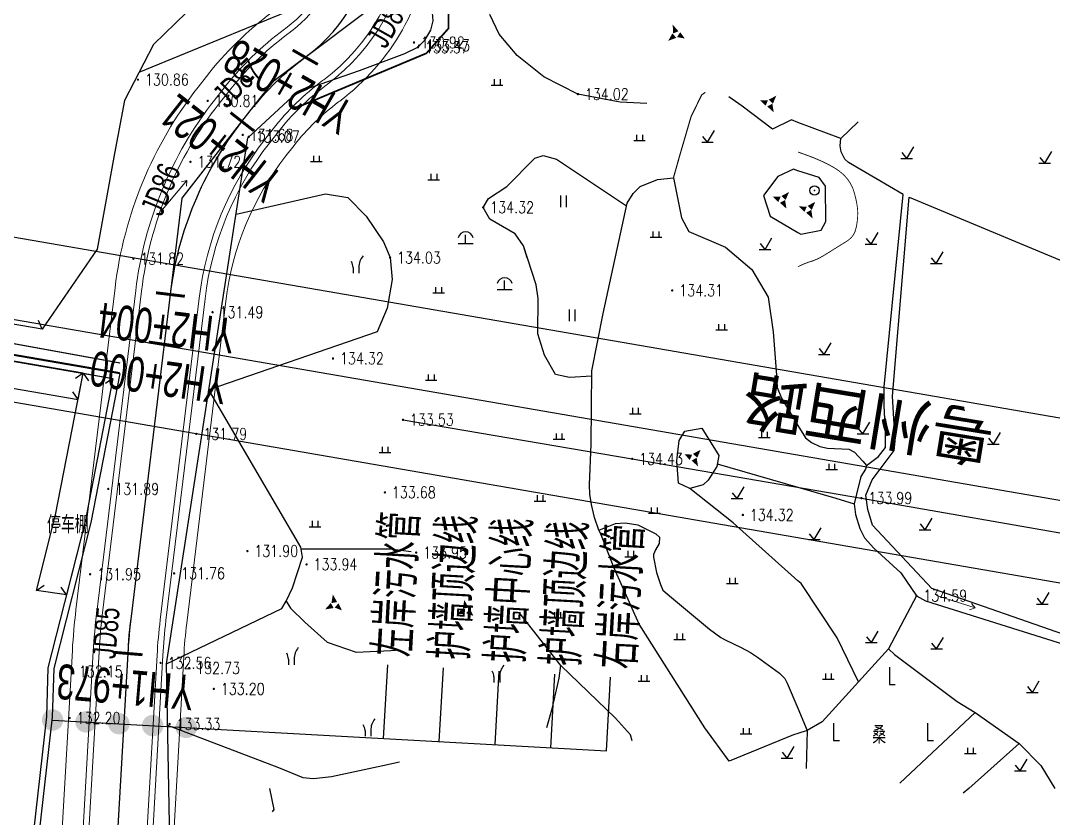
# Model space of a CAD drawing. Extents: x 529262 to 576451, y 2694391 to 2717535.
# Drawn here: x 562798.1 to 562887, y 2710750 to 2710818.6 of the extents above; entities that cross this region are included whole.
import ezdxf
from ezdxf.enums import TextEntityAlignment as Align
from ezdxf.xclip import XClip

# ---------------------------------------------------------------- set-up
doc = ezdxf.new("R2010")
doc.units = 0
doc.header["$XCLIPFRAME"] = 0
doc.linetypes.add('DASHED', pattern=[19.049999999999997, 12.7, -6.35])
doc.linetypes.add('X3', pattern=[5, 4, -1])
for name, color, linetype in [('DGX', 8, 'Continuous'), ('DLDW', 8, 'Continuous'), ('DLSS', 4, 'Continuous'), ('DMTZ', 8, 'Continuous'), ('GCD', 8, 'Continuous'), ('JMD', 8, 'Continuous'), ('KZD', 8, 'Continuous'), ('PP-COM', 7, 'Continuous'), ('RD-中线', 40, 'Continuous'), ('RD-红线', 7, 'Continuous'), ('RD-路名', 7, 'Continuous'), ('ZBTZ', 8, 'Continuous'), ('ZJ', 7, 'Continuous'), ('交点标注', 3, 'Continuous'), ('桩号标注_YH', 2, 'Continuous'), ('污水管径标注_W10-', 202, 'Continuous'), ('道路中线_04护管挡墙', 7, 'Continuous'), ('雨水管径标注_YH', 95, 'Continuous')]:
    doc.layers.add(name, color=color, linetype=linetype)
doc.layers.add('SXSS', color=5, linetype='Continuous', lineweight=0)
doc.styles.add('EICAD', font='fsdb_e.shx', dxfattribs={"width": 0.707, "height": 2, "bigfont": 'tjhzf.shx'})
doc.styles.add('HZ', font='rs.shx', dxfattribs={"width": 0.8, "bigfont": 'hztxt.shx'})
doc.styles.add('JieTuHzTxt', font='smsim.shx', dxfattribs={"width": 0.7, "bigfont": 'smfs.shx'})
doc.styles.add('SMEDI', font='smsim.shx', dxfattribs={"width": 0.75, "height": 3.5, "bigfont": 'smfs.shx'})
doc.styles.add('黑体', font='simhei.ttf')
doc.linetypes.add('10421', pattern='A,2,[150,AAA.SHX,S=0.5,R=0,X=0,Y=0.5],1e-11', length=2.00000000001)
doc.linetypes.add('1161', pattern='A,0,[149,AAA.SHX,S=0.15,R=0,X=0,Y=0],-1.6', length=1.6)

# ---------------------------------------------------------------- blocks, each defined once
blk = doc.blocks.new('A$C19FD0107')
at = {"layer": 'RD-中线', "color": 8}
blk.add_lwpolyline([(-8300.43076813221, 16419.57078906987), (-8013.105259120464, 16369.9242961281)], dxfattribs=at)
at = {"layer": 'RD-红线', "color": 8}
for points in [[(-8283.505143091083, 16423.74996549729), (-8030.501911513507, 16380.03396132542)], [(-8285.823589116335, 16409.94311230117), (-8033.154950298369, 16366.28492185101)]]:
    blk.add_lwpolyline(points, dxfattribs=at)
blk = doc.blocks.new('A$C78DC5665')
at = {"layer": '雨水管径标注_YH', "color": 2}
for p, q in [((0.9190037162043154, 35.53527042578207), (0.9190037162043154, -12.17966610164149)), ((0.9190037157386541, 7.019373897870537), (7.254686915781349, 7.019373897870537)), ((0.9190037157386541, 2.219613898021635), (7.254686915781349, 2.21961389813805)), ((0.9190037162043154, -2.580146101827268), (7.25468691624701, -2.580146101710852)), ((0.9190037166699767, -7.37990610167617), (7.254686916712672, -7.37990610167617)), ((0.9190037162043154, -12.17966610164149), (7.25468691624701, -12.17966610164149))]:
    blk.add_line(p, q, dxfattribs=at)
at = {"layer": '雨水管径标注_YH', "color": 2, "const_width": 0.9187500000000002}
for points in [[(0.4596287165768445, 35.53527042554924, 1), (1.378378716763109, 35.53527042543283, 1)], [(0.4596287165768445, 32.66740410571219, 1), (1.378378716763109, 32.66740410571219, 1)], [(0.4596287165768445, 29.81993197783595, 1), (1.378378716763109, 29.81993197783595, 1)], [(0.4596287161111832, 26.91276265186025, 1), (1.378378716297448, 26.91276265186025, 1)], [(0.4596287161111832, 24.01748768793186, 1), (1.378378716297448, 24.01748768793186, 1)]]:
    blk.add_lwpolyline(points, format="xyb", close=True, dxfattribs=at)
at = {"layer": '雨水管径标注_YH', "color": 2, "style": 'SMEDI', "width": 0.75}
for s, p in [('左岸污水管', (8.00533064454794, 4.861344539036509)), ('护墙顶边线', (8.0053306450136, -0.05510380765190348)), ('护墙中心线', (8.005330645479262, -4.854863807500806)), ('护墙顶边线', (8.005330645479262, -9.654623807349708)), ('右岸污水管', (8.005330645479262, -14.45438380731503))]:
    blk.add_text(s, height=3.5, dxfattribs=at).set_placement(p)
blk = doc.blocks.new('gc119')
at = {"color": 8}
for p, q in [((-1, 0), (1, 0)), ((-0.5, 1), (-0.5, 0)), ((0.5, 1), (0.5, 0))]:
    blk.add_line(p, q, dxfattribs=at)
blk = doc.blocks.new('gc246')
at = {"color": 8}
for p, q in [((-0.5, 1), (-0.5, 0)), ((0.5, 1), (0.5, 0))]:
    blk.add_line(p, q, dxfattribs=at)
for centre, radius, start, end in [((-2.938418329314395, 0.8134745012056809), 2.445542007497904, 4.37429120107553, 29.02419726691174), ((3.404491783752011, 1.105927875686795), 2.906422756023367, 139.331235276754, 182.0886722848684)]:
    blk.add_arc(centre, radius, start, end, dxfattribs=at)
blk = doc.blocks.new('gc087')
at = {"color": 8}
for points in [[(-0.6164435031508367, 1.712963870185343, 0, 1, 0), (-0.0958108670586344, 0.3890211813602094, 1, 1, 0)], [(-1.407335094436733, -1.074206729434346, 0, 1, 0), (-0.3403093532790176, -0.1739843474425056, 1, 1, 0)], [(0.3927341673299682, -0.0078195212333709, 1, 0, 0), (1.459759908487684, -0.6602608241427671, 1, 0, 0)]]:
    blk.add_lwpolyline(points, format="xyseb", dxfattribs=at)
blk = doc.blocks.new('gc121')
at = {"color": 8}
for p, q in [((-0.5, -1), (-0.5, 1)), ((0.5, -1), (0.5, 1))]:
    blk.add_line(p, q, dxfattribs=at)
blk = doc.blocks.new('gc110')
at = {"color": 8}
for p, q in [((-1.3, 0), (1.3, 0)), ((0, 0), (0, 1.507916856331121))]:
    blk.add_line(p, q, dxfattribs=at)
blk.add_arc((0, 0.6549999999999999), 1.345, 14.86281594234505, 165.1371840576549, dxfattribs=at)
blk = doc.blocks.new('gc123')
at = {"color": 8}
for p, q in [((0, 0), (1.199999999999999, 2)), ((-1, 0), (1, 0)), ((0, 0), (-0.8, 1))]:
    blk.add_line(p, q, dxfattribs=at)
blk = doc.blocks.new('gc086')
at = {"color": 8}
for p, q in [((0, 0), (7, 0)), ((7, 0), (6.180847955711008, 0.573576436351046)), ((7, 0), (6.180847955711008, -0.5735764363510459))]:
    blk.add_line(p, q, dxfattribs=at)
blk = doc.blocks.new('gc205')
for p, q in [((0, 3), (0, 0)), ((0, 0), (1, 0))]:
    blk.add_line(p, q)
blk = doc.blocks.new('gc117')
at = {"color": 8}
blk.add_circle((0, 0), 0.8, dxfattribs=at)
blk.add_point((0, 0), dxfattribs=at)
blk = doc.blocks.new('GC200')
at = {"linetype": 'Continuous', "const_width": 0.2, "flags": 128}
blk.add_lwpolyline([(-0.1, 0, 1), (0.1, 0, 1)], format="xyb", close=True, dxfattribs=at)

msp = doc.modelspace()

# ---------------------------------------------------------------- linework, layer by layer
at = {"layer": 'DGX', "color": 252, "linetype": 'Continuous', "const_width": 0.075, "flags": 128}
msp.add_lwpolyline([(562864.9976494418, 2710807.298789204), (562865.537893499, 2710807.111232333), (562866.0436375082, 2710806.923675463), (562866.514881469, 2710806.736118592), (562866.9516253818, 2710806.548561722), (562867.3538692464, 2710806.36100485), (562867.7216130629, 2710806.17344798), (562868.0548568312, 2710805.985891109), (562868.3536005514, 2710805.798334238), (562868.6229142542, 2710805.604014506), (562868.8678679708, 2710805.39616905), (562869.0884617007, 2710805.174797871), (562869.2846954443, 2710804.939900969), (562869.4565692014, 2710804.691478344), (562869.6040829723, 2710804.429529996), (562869.7272367566, 2710804.154055924), (562869.8260305544, 2710803.865056129), (562869.9067798876, 2710803.575605519), (562869.9758002778, 2710803.298779006), (562870.0330917251, 2710803.034576588), (562870.0786542292, 2710802.782998266), (562870.1124877906, 2710802.54404404), (562870.134592409, 2710802.31771391), (562870.1449680843, 2710802.104007874), (562870.1436148167, 2710801.902925936), (562870.1341414757, 2710801.711311987), (562870.1201569308, 2710801.526009922), (562870.101661182, 2710801.34701974), (562870.0786542294, 2710801.174341444), (562870.0511360728, 2710801.007975031), (562870.0191067125, 2710800.847920503), (562869.9825661485, 2710800.694177858), (562869.9415143803, 2710800.546747098), (562869.8905381626, 2710800.405177449), (562869.824224249, 2710800.269018138), (562869.74257264, 2710800.138269167), (562869.6455833353, 2710800.012930533), (562869.5332563351, 2710799.893002238), (562869.4055916391, 2710799.778484281), (562869.2625892478, 2710799.669376662), (562869.1042491605, 2710799.565679382), (562868.9350824063, 2710799.462432998), (562868.7596000133, 2710799.354678067), (562868.5778019818, 2710799.242414588), (562868.3896883116, 2710799.125642562), (562868.1952590029, 2710799.004361989), (562867.9945140554, 2710798.878572869), (562867.7874534694, 2710798.748275202), (562867.5740772445, 2710798.613468988), (562867.3620543459, 2710798.482269652), (562867.159053738, 2710798.36279262), (562866.965075421, 2710798.255037894), (562866.7801193948, 2710798.159005471), (562866.6041856593, 2710798.074695353), (562866.4372742147, 2710798.00210754), (562866.2793850609, 2710797.94124203), (562866.1305181979, 2710797.892098826), (562865.9865058708, 2710797.847013272), (562865.8431803241, 2710797.798320718), (562865.7005415586, 2710797.746021161), (562865.5585895736, 2710797.690114604), (562865.4173243695, 2710797.630601045), (562865.2767459461, 2710797.567480485), (562865.1368543035, 2710797.500752923), (562864.9976494418, 2710797.430418359)], dxfattribs=at)
at = {"layer": 'DLSS', "color": 8, "linetype": 'X3', "const_width": 0.15, "flags": 128}
msp.add_lwpolyline([(562821.8274756104, 2710811.098431566), (562833.0348699578, 2710815.788660374), (562834.9406707697, 2710817.932196622), (562834.9896494417, 2710833.938038125)], dxfattribs=at)
at = {"layer": 'DLSS', "color": 8, "linetype": 'Continuous', "const_width": 0.1, "flags": 128}
for points in [[(562806.6901600847, 2710789.1547962), (562744.691, 2710800.438), (562743.655, 2710800.757), (562741.5665264698, 2710801.988183507)], [(562806.659886116, 2710788.32034171), (562748.8890623604, 2710798.269432032), (562747.3999876882, 2710786.549925636), (562743.3902214733, 2710750.436713672)]]:
    msp.add_lwpolyline(points, dxfattribs=at)
at = {"layer": 'DMTZ', "linetype": '10421', "flags": 128}
for points, elevation in [([(562821.8706644834, 2710812.379483276), (562822.5919789353, 2710812.686331551), (562827.2885479623, 2710814.302701621), (562831.1767051263, 2710815.765131684), (562832.3146494417, 2710816.308038125), (562832.9090601138, 2710816.919681734), (562833.4095281436, 2710817.766351771), (562833.6176494417, 2710818.568038125), (562833.5635140133, 2710819.267278383), (562832.9986494418, 2710820.818038125), (562832.015702077, 2710825.477138811), (562831.0156869189, 2710828.860793734), (562829.400286404, 2710832.013723393), (562828.7848731409, 2710834.166966742), (562828.7079639244, 2710835.858782656), (562830.1695181001, 2710837.781323835), (562832.7849616791, 2710839.626941197), (562837.4584244539, 2710842.103929663), (562839.9196494417, 2710843.237038125)], 133.935), ([(562822.8005400109, 2710839.9610929), (562823.0361295984, 2710829.878281329), (562825.0463428114, 2710827.903494148), (562825.8724463086, 2710825.488391978), (562825.8127019653, 2710822.783908516), (562825.0916494417, 2710821.564038124), (562824.3863561682, 2710820.762819095), (562808.3122239762, 2710814.137219013)], 133.353), ([(562810.6813922131, 2710763.290965233), (562820.5909719056, 2710768.045253776), (562820.9666494417, 2710768.674038125), (562821.5316307852, 2710769.819535903), (562822.3676494417, 2710772.456038124), (562822.2217486827, 2710773.331335605), (562814.3235871874, 2710786.846727975)], 133.935)]:
    msp.add_lwpolyline(points, dxfattribs=dict(at, elevation=elevation))
at = {"layer": 'DMTZ', "linetype": '10421'}
for points in [[(562852.0056418686, 2710811.458846232), (562849.7189268428, 2710811.590178511), (562846.0706494417, 2710812.276038125), (562843.1402606519, 2710813.76217273), (562840.8346494418, 2710815.587038124), (562839.2848703644, 2710817.433158629), (562838.4816494418, 2710819.138038124)], [(562854.2876494417, 2710805.073038125), (562854.9856494418, 2710801.638038125), (562855.6156494417, 2710800.472038124), (562858.7626494417, 2710799.109038125), (562861.0246494417, 2710797.211038125), (562862.4486494417, 2710794.822038125), (562862.8686494417, 2710791.841038124), (562863.1449586359, 2710788.099415188), (562863.2106494418, 2710787.046038125), (562863.5822751572, 2710786.121842651), (562864.9976494418, 2710783.783389771)], [(562864.9976494418, 2710783.783389771), (562865.6406494417, 2710782.721038125), (562866.1768170662, 2710782.320268091), (562866.8726494417, 2710781.976038124), (562867.5408952283, 2710781.843853099), (562869.3776494417, 2710781.747038125), (562869.8632968323, 2710781.480433674), (562870.5935716104, 2710780.71449785), (562870.8856494417, 2710780.333038125), (562870.8260852506, 2710780.015648093), (562870.4006494418, 2710779.393038125)], [(562865.8056494416, 2710757.568038125), (562865.7008715232, 2710754.291423061)]]:
    msp.add_lwpolyline(points, dxfattribs=at)
at = {"layer": 'DMTZ', "linetype": '10421', "flags": 128}
for points in [[(562974.75, 2710442.749), (562972.221, 2710448.106), (562970.53, 2710457.924), (562970.588, 2710462.816), (562968.785, 2710465.91), (562965.618, 2710470.107), (562964.715, 2710471.076), (562964.683, 2710472.686), (562965.951, 2710474.902), (562968.103, 2710485.167), (562969.614, 2710489.535), (562971.349, 2710495.807), (562974.751, 2710500.717), (562975.7885147439, 2710507.82364642), (562974.8793593798, 2710510.16654406), (562971.3097883859, 2710515.17943116), (562964.213, 2710518.086), (562956.712, 2710519.931), (562939.506, 2710518.475), (562935.726, 2710518.126), (562931.762, 2710518.288), (562929.3, 2710519.315), (562919.688, 2710517.249), (562916.468, 2710514.965), (562910.131, 2710508.998), (562907.098, 2710503.349), (562906.436, 2710502.096), (562904.175, 2710500.572), (562900.581, 2710500.839), (562896.864, 2710503.212), (562892.174, 2710509.435), (562890.793, 2710510.72), (562889.538, 2710511.732), (562887.479, 2710514.751), (562882.949, 2710523.099), (562882.932, 2710525.189), (562882.2380977372, 2710527.399296024), (562883.799, 2710533.091), (562883.971, 2710540.381), (562884.533, 2710541.159), (562880.615, 2710548.025), (562877.384, 2710551.024), (562873.585, 2710553.819), (562871.27, 2710555.417), (562866.187, 2710554.863), (562864.035, 2710554.128), (562862.653, 2710554.187), (562854.416, 2710552.946), (562849.3, 2710552.984), (562844.828, 2710554.167), (562838.817, 2710556.934), (562838.273, 2710558.715), (562837.129, 2710561.856), (562835.427, 2710564.474), (562828.384, 2710572.825), (562826.351, 2710574.034), (562816.192, 2710586.281), (562809.61, 2710595.308), (562807.629, 2710596.472), (562803.713, 2710599.951), (562798.177, 2710607.245), (562792.142, 2710614.012), (562783.976, 2710622.925), (562784.5828301851, 2710624.317657849), (562785.211, 2710624.551), (562787.2, 2710623.094), (562788.7788755939, 2710623.401217018), (562790.508, 2710625.592), (562788.742, 2710630.515), (562788.088, 2710634.638), (562786.78, 2710636.602), (562786.639, 2710640.923), (562787.825, 2710645.241), (562787.853, 2710649.099), (562784.409, 2710653.639), (562785.16, 2710656.358), (562788.285, 2710662.328), (562794.012, 2710668.105), (562797.95, 2710670.849), (562807.487, 2710674.38), (562815.068, 2710676.668), (562817.722, 2710679.886), (562819.808, 2710683.864), (562817.75, 2710692.913), (562819.815, 2710697.495), (562820.162, 2710700.927), (562819.299, 2710705.399), (562817.923, 2710708.322), (562815.977, 2710712.962), (562813.994, 2710719.447), (562811.415, 2710723.52), (562810.6813922131, 2710763.290965233), (562817.6759100298, 2710808.527753309), (562821.8706644834, 2710812.379483276)], [(562870.4006494418, 2710779.393038125), (562870.0392448042, 2710777.863813437), (562869.8316494419, 2710777.053038125), (562869.9660750054, 2710776.129459645), (562870.3150687143, 2710774.923942659), (562870.7196494418, 2710774.108038125), (562871.5256075044, 2710773.233835648), (562873.8376494417, 2710771.110038125), (562875.1876494415, 2710769.144038124)], [(562847.8636494417, 2710774.771038125), (562849.3190119971, 2710775.346136604), (562850.1256494417, 2710775.400038125), (562851.2156890169, 2710775.227620137), (562852.764144854, 2710774.478582663), (562853.0836494417, 2710774.187038124), (562853.057348164, 2710773.622624846), (562852.7406890721, 2710773.094983793), (562852.5726494418, 2710772.703038125), (562852.5882204536, 2710772.450081395), (562852.8345121997, 2710771.148555465), (562853.1863549646, 2710770.104994495), (562853.3916494417, 2710769.635038125), (562854.1090194733, 2710769.004202989), (562857.3999453521, 2710766.264602916), (562858.3796494417, 2710765.546038125), (562858.7353797135, 2710765.340273483), (562860.1221801847, 2710764.698381376), (562860.9146494418, 2710764.262038125), (562861.5305592511, 2710763.853369617), (562863.4209226455, 2710762.491797877), (562863.8596494417, 2710762.016038125), (562864.07137695, 2710761.638275295), (562864.9976494416, 2710759.464367363)], [(562875.1876494415, 2710769.144038124), (562875.9844165441, 2710768.708586023), (562892.8516494418, 2710763.390038125), (562896.5626494418, 2710763.311038125), (562903.9186494416, 2710764.586038125), (562908.1046494417, 2710766.184038125), (562913.2716494417, 2710769.202038125), (562921.0736494417, 2710773.694038125), (562926.4646494418, 2710775.445038125), (562928.36570394, 2710775.687157258), (562930.3996494417, 2710775.667038125), (562932.3440736148, 2710775.364726046), (562934.1336494418, 2710774.883038125), (562937.1596494418, 2710774.567038125), (562941.1812204818, 2710772.913252512)], [(562850.7331069222, 2710756.652074124), (562850.6036494417, 2710757.187038125), (562849.2916494417, 2710758.622038124), (562844.5996494415, 2710763.155038125), (562841.1036494417, 2710767.578038124)], [(562864.9976494416, 2710759.464367363), (562865.8056494416, 2710757.568038125)]]:
    msp.add_lwpolyline(points, dxfattribs=at)
at = {"layer": 'JMD', "linetype": 'Continuous'}
for p, q in [((562799.9860804197, 2710792.078176664), (562799.6745137955, 2710792.81501195)), ((562803.5134376445, 2710788.277679336), (562802.854670011, 2710787.823779342)), ((562803.5134376445, 2710788.277679336), (562803.9673376391, 2710787.618911703)), ((562806.0761007629, 2710787.834924972), (562805.4173331294, 2710787.381024977)), ((562803.0729887845, 2710786.024983403), (562802.6190574927, 2710786.683729472)), ((562799.4845957848, 2710769.601222831), (562800.1511090209, 2710770.043670688)), ((562802.0675632475, 2710769.209617578), (562801.6251153906, 2710769.876130815))]:
    msp.add_line(p, q, dxfattribs=at)
at = {"layer": 'JMD', "linetype": 'Continuous', "flags": 128}
for points in [[(562799.9860804197, 2710792.078176664), (562775.8916984628, 2710796.197523541), (562779.8545888553, 2710812.120228771), (562781.9547233547, 2710818.113650913), (562782.889, 2710822.218), (562796.934, 2710823.332), (562796.4611859925, 2710836.088457399), (562805.3314587933, 2710836.166889266), (562809.8843427951, 2710845.032639422), (562820.0105667589, 2710841.423577925), (562818.5975955422, 2710833.107050107), (562818.203685172, 2710824.617836678), (562814.2787418738, 2710821.165678769), (562809.5688378182, 2710816.536684169), (562807.0556101343, 2710811.737753857), (562806.1921742279, 2710807.187191125), (562804.7006581065, 2710798.949095174)], [(562803.5134376445, 2710788.277679336), (562749.3493103901, 2710797.635680228), (562749.0929527115, 2710795.345896496), (562803.0729887845, 2710786.024983403)], [(562806.0761007629, 2710787.834924972), (562803.6718314638, 2710775.538179162), (562802.0675632475, 2710769.209617578), (562799.4845957848, 2710769.601222831), (562801.133916206, 2710776.107507597), (562803.5134376445, 2710788.277679336)]]:
    msp.add_lwpolyline(points, close=True, dxfattribs=at)
for points in [[(562743.6562438805, 2710751.279174134), (562748.9114637156, 2710798.218735118), (562806.6648875242, 2710788.240607179), (562804.1598920904, 2710775.428692925), (562800.9781094502, 2710762.877108857), (562800.8501334358, 2710758.708097934), (562798.4390239937, 2710737.447115839), (562798.872151644, 2710725.672861505), (562807.1962948567, 2710707.001436383), (562810.1291901718, 2710701.464581299), (562809.5679751111, 2710698.538938103), (562804.0681361132, 2710682.961204825), (562754.7443969124, 2710691.761099596), (562744.1281431834, 2710725.243409426), (562742.8384616168, 2710744.522943991)], [(562744.1531394332, 2710751.223543121), (562749.3493103901, 2710797.635680228), (562806.0761007629, 2710787.834924972), (562803.6718314638, 2710775.538179162), (562800.4800204467, 2710762.947034876), (562800.351, 2710758.744), (562797.9379836636, 2710737.466203053), (562798.3760493845, 2710725.557710927), (562806.7465226806, 2710706.782365358), (562809.605, 2710701.386), (562809.0839999999, 2710698.67), (562803.738, 2710683.528), (562755.129685234, 2710692.200255224), (562744.623, 2710725.337), (562743.3373466617, 2710744.556316314)]]:
    msp.add_lwpolyline(points, dxfattribs=at)
at = {"layer": 'ZBTZ', "linetype": 'Continuous', "const_width": 0.1}
msp.add_lwpolyline([(562857.0329194022, 2710812.435493297), (562856.7206494417, 2710812.213038125), (562855.8096494417, 2710810.351038124), (562854.8736494418, 2710807.149038124), (562854.2876494417, 2710805.073038125)], dxfattribs=at)
at = {"layer": 'ZBTZ', "linetype": '1161'}
for points in [[(562864.9976494418, 2710809.850087641), (562864.4376494418, 2710810.060038125), (562862.8096494417, 2710809.253038125), (562860.1886494418, 2710811.242038125), (562859.0637868233, 2710812.041723336)], [(562870.17953339, 2710809.886463451), (562868.6786494417, 2710808.470038124), (562864.9976494418, 2710809.850087641)], [(562847.2725031379, 2710788.038592259), (562845.3516653483, 2710787.917439903), (562844.1566494417, 2710788.181038125), (562843.1917888811, 2710789.833422581), (562842.6286494418, 2710791.661038125), (562842.6624101299, 2710794.704887115), (562842.4776494417, 2710795.873038125), (562841.3913988173, 2710799.221176537), (562840.6636494417, 2710800.256038125), (562838.498736023, 2710801.528336799), (562837.9266494417, 2710802.539038125), (562838.386609306, 2710803.307514707), (562839.9606494417, 2710804.322038125), (562842.3723541079, 2710806.77425936), (562843.0866494417, 2710807.008038125), (562844.2167800002, 2710806.677937163), (562850.2565926748, 2710802.665947971)], [(562841.7186965882, 2710798.2123502), (562841.3913988173, 2710799.221176537), (562840.6636494417, 2710800.256038125), (562838.498736023, 2710801.528336799), (562837.9266494417, 2710802.539038125), (562838.386609306, 2710803.307514707), (562839.9606494417, 2710804.322038125), (562842.3723541079, 2710806.77425936), (562843.0866494417, 2710807.008038125), (562844.2167800002, 2710806.677937163), (562850.2565926748, 2710802.665947971)], [(562841.7186965882, 2710798.212350199), (562841.3913988173, 2710799.221176537), (562840.6636494417, 2710800.256038125), (562838.498736023, 2710801.528336799), (562837.9266494417, 2710802.539038124), (562838.3866093059, 2710803.307514707), (562839.9606494417, 2710804.322038125), (562842.3723541078, 2710806.77425936), (562843.0866494417, 2710807.008038125), (562844.2167800002, 2710806.677937163), (562850.2565926748, 2710802.66594797)], [(562864.9976494418, 2710805.689347379), (562864.6086494417, 2710805.814038125), (562863.2827589667, 2710805.189019072), (562862.0366494417, 2710803.562038125), (562862.6006494418, 2710801.775038125), (562864.9976494418, 2710800.390905794)], [(562866.8236494417, 2710805.104038125), (562864.9976494418, 2710805.689347379)], [(562864.9976494418, 2710800.390905794), (562865.2606494417, 2710800.239038125), (562867.0034516137, 2710800.58684563), (562867.4056494418, 2710801.331038124), (562867.3818025418, 2710804.369437489), (562866.8236494417, 2710805.104038125)], [(562816.658335312, 2710801.946626051), (562824.3705464276, 2710803.692503283), (562826.2736494417, 2710803.384038125), (562827.8590882136, 2710801.795318559), (562829.3484647729, 2710799.574896771), (562829.9106494416, 2710798.220038124), (562830.0878369401, 2710796.33670661), (562829.6653385588, 2710793.872881331), (562828.8136494417, 2710791.846038125), (562814.3235871874, 2710786.846727975)], [(562855.2646494417, 2710783.281038124), (562856.7206494417, 2710783.548038125), (562858.2046494418, 2710781.199038125), (562858.018300768, 2710780.269997814), (562857.2836494416, 2710779.091038125), (562856.8443747836, 2710778.66658309), (562855.6950340747, 2710778.359095663), (562854.7196494415, 2710778.817038125), (562854.578036538, 2710780.738053027), (562854.7722909126, 2710782.502035537), (562855.2646494417, 2710783.281038124)], [(562831.7260905391, 2710772.914141562), (562829.9533574355, 2710773.155803353), (562822.2515693745, 2710773.152433339)]]:
    msp.add_lwpolyline(points, dxfattribs=at)
at = {"layer": 'ZBTZ', "linetype": 'Continuous'}
for points in [[(562870.8856494417, 2710780.333038125), (562871.9313901307, 2710781.103712503), (562872.5326494419, 2710781.889038125), (562872.5345805212, 2710783.211854616), (562872.4066494417, 2710785.462038124), (562872.4269466865, 2710787.100190743), (562874.0576494418, 2710803.658038125), (562869.3502152446, 2710806.407121912), (562869.0446494417, 2710806.677038125), (562868.7052773259, 2710807.323325906), (562868.6266494415, 2710807.845038124), (562868.6786494417, 2710808.470038124)], [(562847.8636494417, 2710774.771038125), (562847.5074954308, 2710775.866357559), (562847.2377829568, 2710776.983357887), (562847.1029406729, 2710777.869240364), (562847.0776494417, 2710778.669038124), (562847.2186494417, 2710782.188038125), (562847.2766494417, 2710788.489038125), (562848.2376494417, 2710793.426038125), (562850.3066494417, 2710802.895038125), (562850.8131850121, 2710803.735094021), (562851.4276494418, 2710804.349038125), (562852.9212302289, 2710804.929703817), (562854.2876494417, 2710805.073038125)], [(562906.9136494417, 2710766.828038124), (562905.5396494417, 2710766.036038125), (562900.7206494417, 2710764.997038125), (562899.4106494418, 2710764.943038125), (562896.0236494418, 2710764.115038124), (562888.5466494417, 2710765.588038125), (562876.5306494418, 2710769.779038125), (562871.4186494416, 2710775.223038124), (562871.0034167597, 2710776.556573892), (562870.8536494419, 2710777.796038125), (562871.3906494417, 2710779.102038125), (562873.2906494415, 2710781.629038125), (562873.3707460721, 2710782.42294569), (562873.1436494415, 2710786.293038125), (562874.5646494417, 2710803.431038125), (562890.9326494418, 2710796.601038124), (562894.8266494417, 2710795.897038125), (562896.8499217111, 2710795.69875636), (562898.7216494418, 2710795.868038125), (562900.8923125147, 2710796.500404186), (562902.2386494417, 2710797.119038125), (562905.9046494417, 2710799.586038125), (562908.2016494418, 2710801.847038125), (562908.1313381044, 2710802.527893175)], [(562858.059438331, 2710780.475088912), (562864.9976494418, 2710778.470331237)], [(562864.9976494418, 2710778.470331237), (562868.2726494417, 2710777.524038125), (562869.8316494419, 2710777.053038125)], [(562864.9976494418, 2710757.308588584), (562864.6066494418, 2710757.183038125), (562859.0766494418, 2710754.910038125), (562856.9796494417, 2710757.787038125), (562851.3366494417, 2710766.705038125), (562849.1796494419, 2710771.512038125), (562848.0056494417, 2710774.531038124), (562847.8636494417, 2710774.771038125)], [(562875.1876494415, 2710769.144038124), (562872.7886494417, 2710764.570038124), (562867.0786494417, 2710758.307038125), (562865.8056494416, 2710757.568038125)], [(562872.7886494417, 2710764.570038124), (562873.3106494417, 2710764.076038125), (562878.6936494417, 2710760.055038125), (562880.2326494417, 2710759.105038125), (562884.0406494418, 2710756.434038125), (562885.9046494417, 2710754.533038125), (562887.1125868432, 2710752.568038125)], [(562865.8056494416, 2710757.568038125), (562864.9976494418, 2710757.308588584)]]:
    msp.add_lwpolyline(points, dxfattribs=at)
at = {"layer": 'ZBTZ', "linetype": 'Continuous', "flags": 128}
for points in [[(562864.9976494418, 2710770.435663623), (562859.4137503821, 2710775.41296307), (562855.6950340747, 2710778.359095663)], [(562870.209822196, 2710761.741457558), (562868.3847721121, 2710765.52587144), (562865.276699928, 2710770.186927423), (562864.9976494418, 2710770.435663623)], [(562884.0406494418, 2710756.434038125), (562879.6875405865, 2710752.568038125)], [(562879.6875405865, 2710752.568038125), (562879.2261480382, 2710752.158274976)]]:
    msp.add_lwpolyline(points, dxfattribs=at)
at = {"layer": 'ZBTZ', "linetype": '1161', "flags": 128}
for points, elevation in [([(562820.9666494417, 2710768.674038125), (562821.3466494418, 2710768.074038125), (562822.5700447393, 2710766.859181358), (562824.509658345, 2710765.162515848), (562826.9826970866, 2710764.289935117), (562829.989133058, 2710764.435376785), (562830.36964975, 2710764.465018907)], 133.982), ([(562843.3983866338, 2710757.808874469), (562843.8797301027, 2710759.541234621), (562844.4547353304, 2710762.045842685), (562844.5996494415, 2710763.155038125)], 133.935), ([(562810.7786455223, 2710758.018586657), (562820.3138085026, 2710754.378147763), (562822.3987570865, 2710753.505567032), (562823.3196494417, 2710753.420038125), (562824.8674145701, 2710753.606300052), (562829.2757414716, 2710754.538068937), (562830.7358909203, 2710754.852988112)], 133.935), ([(562819.7864290247, 2710750.557694132), (562819.9512556152, 2710750.766860358), (562819.5646533094, 2710752.568038125)], 133.962)]:
    msp.add_lwpolyline(points, dxfattribs=dict(at, elevation=elevation))
msp.add_lwpolyline([(562873.7674137568, 2710753.019202925), (562880.2326494417, 2710759.105038125)], dxfattribs=at)
at = {"layer": '交点标注', "linetype": 'DASHED'}
for p, q in [((562822.7071703582, 2710815.524253607), (562828.0123794099, 2710819.487581268)), ((562819.9418948998, 2710813.458417444), (562822.612461493, 2710815.453500078)), ((562817.887388482, 2710810.83329192), (562819.9418948998, 2710813.458417444)), ((562812.0221536933, 2710803.339045411), (562817.1719901625, 2710809.919198699)), ((562811.0154173211, 2710795.044124386), (562812.0221536933, 2710803.339045411)), ((562807.4627752441, 2710765.772423992), (562807.6555377089, 2710767.360674369)), ((562807.3719451448, 2710764.175099195), (562807.4627752441, 2710765.772423992))]:
    msp.add_line(p, q, dxfattribs=at)
at = {"layer": '桩号标注_YH', "const_width": 0.25}
for points in [[(562821.5260381548, 2710816.071710665), (562823.6988848315, 2710814.83528949)], [(562816.1876198951, 2710810.689598061), (562818.1563604287, 2710809.148799335)], [(562809.7745231859, 2710795.194728985), (562812.2563114561, 2710794.893519786)], [(562809.1547902015, 2710790.954316762), (562811.6301190337, 2710790.603963837)], [(562806.1265111924, 2710764.281843141), (562808.6173790973, 2710764.068355248)]]:
    msp.add_lwpolyline(points, dxfattribs=at)
at = {"layer": '污水管径标注_W10-'}
msp.add_lwpolyline([(562831.0250446866, 2710784.270579711), (562850.7403452367, 2710780.90800269), (562870.4556457868, 2710777.54542567), (562890.1576219315, 2710774.105638468), (562909.8595980762, 2710770.665851266), (562929.5615742209, 2710767.226064065), (562949.2635503656, 2710763.786276862), (562969.0003837732, 2710760.552485428), (562988.7372171809, 2710757.318693995), (563008.4405217009, 2710753.886523983), (563020.6190449988, 2710751.765115241), (563028.1438262209, 2710750.45435397)], dxfattribs=at)
at = {"layer": '道路中线_04护管挡墙', "color": 8, "lineweight": 0}
for points in [[(562808.0038802851, 2710708.572570272), (562804.2066406817, 2710719.435011001, -0.09859235936888529), (562801.2253108993, 2710740.629750156), (562802.5796867799, 2710764.44760564, -0.01599495874024748), (562802.8905042299, 2710767.938996032), (562806.250383842, 2710795.622446048, -0.1366622158798039), (562813.3920083375, 2710812.87753225), (562814.1074066566, 2710813.79162547, -0.06637643761970137), (562819.7396936871, 2710819.298913597), (562819.8344025562, 2710819.369667129, 0.2109191830664381), (562823.8811409204, 2710826.546340208), (562824.2895892024, 2710830.714194938, -0.1280863722637766), (562827.7351248465, 2710840.081295913), (562829.6440672898, 2710842.828584003, 0.1298929344445961), (562831.4258549365, 2710847.726240541), (562831.7370139062, 2710851.152034744, 0.337608570731641), (562828.38530346, 2710856.490893324), (562808.3275142757, 2710864.017874931, 0.03630476831934717), (562803.4305084652, 2710865.460159148), (562776.5504357818, 2710871.297650968, -0.4149288307138348), (562763.8972031098, 2710891.024121264), (562767.2106351339, 2710906.103958967)], [(562809.7030502812, 2710709.166557918), (562805.9058106779, 2710720.028998647, -0.09859235936824541), (562803.0224077861, 2710740.527560239), (562804.3767836668, 2710764.345415723, -0.01599495873917007), (562804.6773917845, 2710767.722125408), (562808.0372713966, 2710795.405575424, -0.1366622158793873), (562814.8095015218, 2710811.768157168), (562815.5248998409, 2710812.682250388, -0.06637643761962231), (562820.8169816143, 2710817.856883527), (562820.9116904802, 2710817.927637057, 0.2109191830658241), (562825.672559148, 2710826.370781858), (562826.0810074299, 2710830.538636588, -0.1280863722654504), (562829.2133125609, 2710839.054182929), (562831.1222550041, 2710841.80147102, 0.1298929344420516), (562833.218475765, 2710847.563419888), (562833.5296347347, 2710850.98921409, 0.3376085707367713), (562829.0177168263, 2710858.176139103), (562808.959927642, 2710865.70312071, 0.03630476831961284), (562803.8125067618, 2710867.219158097), (562776.9324340783, 2710873.056649917, -0.4149288307140714), (562765.6552641831, 2710890.637829583), (562768.968696207, 2710905.717667286)], [(562810.1750419467, 2710709.331554487), (562806.3778023436, 2710720.193995216, -0.09859235936751774), (562803.5216013658, 2710740.499174151), (562804.8759772464, 2710764.317029635, -0.01599495873914427), (562805.1737494386, 2710767.661883568), (562808.5336290507, 2710795.345333585, -0.1366622158811139), (562815.2032496284, 2710811.459997423), (562815.9186479477, 2710812.374090644, -0.0663764376211018), (562821.1162282608, 2710817.456319619), (562821.210937126, 2710817.527073148, 0.2109191830623791), (562826.1701753223, 2710826.32201565), (562826.5786236041, 2710830.48987038, -0.128086372269251), (562829.6239202594, 2710838.768873767), (562831.5328627026, 2710841.516161858, 0.1298929344398943), (562833.7164259951, 2710847.518191929), (562834.0275849649, 2710850.943986131, 0.3376085707471261), (562829.1933872058, 2710858.64426293), (562809.1355980216, 2710866.171244537, 0.03630476831930388), (562803.9186173998, 2710867.707768916), (562777.0385447162, 2710873.545260736, -0.4149288307129357), (562766.1436144812, 2710890.530526338), (562769.4570465052, 2710905.610364041)], [(562814.8949586027, 2710710.981520171), (562811.0977189997, 2710721.8439609, -0.09859235936465953), (562808.5135371627, 2710740.215313269), (562809.8679130432, 2710764.033168754, -0.0159949587384758), (562810.1373259791, 2710767.05946517), (562813.4972055913, 2710794.742915186, -0.1366622158844323), (562819.1407306954, 2710808.378399973), (562819.8561290149, 2710809.292493193, -0.06637643762297733), (562824.1086947254, 2710813.450680537), (562824.2034035911, 2710813.521434066, 0.2109191830614069), (562831.1463370655, 2710825.834353568), (562831.5547853472, 2710830.002208298, -0.1280863722722736), (562833.729997244, 2710835.915782147), (562835.638939687, 2710838.663070237, 0.1298929344490103), (562838.6959282967, 2710847.065912336), (562839.0070872663, 2710850.491706538, 0.3376085707533431), (562830.9500910011, 2710863.325501204), (562810.892301817, 2710870.852482812, 0.03630476831955903), (562804.9797237789, 2710872.593877106), (562778.0996510953, 2710878.431368927, -0.4149288307158591), (562771.0271174621, 2710889.45749389), (562774.3405494861, 2710904.537331593)], [(562815.3669502683, 2710711.14651674), (562811.5697106654, 2710722.008957468, -0.09859235936380854), (562809.0127307423, 2710740.186927181), (562810.3671066229, 2710764.004782666, -0.0159949587384396), (562810.6336836332, 2710766.99922333), (562813.9935632454, 2710794.682673346, -0.1366622158823912), (562819.5344788021, 2710808.070240228), (562820.2498771215, 2710808.984333449, -0.06637643762490289), (562824.4079413719, 2710813.050116628), (562824.5026502371, 2710813.120870158, 0.2109191830591378), (562831.6439532398, 2710825.785587361), (562832.0524015215, 2710829.95344209, -0.1280863722694169), (562834.1406049425, 2710835.630472984), (562836.0495473855, 2710838.377761075, 0.1298929344473188), (562839.1938785268, 2710847.020684377), (562839.5050374964, 2710850.446478579, 0.3376085707480572), (562831.1257613807, 2710863.793625031), (562811.0679721965, 2710871.320606639, 0.03630476831994201), (562805.0858344168, 2710873.082487925), (562778.2057617332, 2710878.919979746, -0.4149288307141061), (562771.5154677602, 2710889.350190645), (562774.8288997842, 2710904.430028348)], [(562817.0661202644, 2710711.740504386), (562813.2688806616, 2710722.602945115, -0.09859235936285603), (562810.8098276292, 2710740.084737264), (562812.1642035098, 2710763.902592749, -0.01599495873967165), (562812.4205711877, 2710766.782352707), (562815.7804508, 2710794.465802723, -0.1366622158865442), (562820.9519719862, 2710806.960865146), (562821.667370306, 2710807.874958367, -0.06637643762525694), (562825.4852292992, 2710811.608086559), (562825.5799381617, 2710811.678840086, 0.2109191830602535), (562833.4353714674, 2710825.610029011), (562833.843819749, 2710829.77788374, -0.1280863722723314), (562835.6187926568, 2710834.603360001), (562837.5277351, 2710837.350648091, 0.1298929344455292), (562840.9864993553, 2710846.857863723), (562841.2976583249, 2710850.283657926, 0.3376085707499513), (562831.7581747469, 2710865.47887081), (562811.7003855628, 2710873.005852418, 0.03630476831940051), (562805.4678327132, 2710874.841486874), (562778.5877600297, 2710880.678978694, -0.4149288307184355), (562773.2735288333, 2710888.963898964), (562776.5869608574, 2710904.043736666)]]:
    msp.add_lwpolyline(points, format="xyb", dxfattribs=at)
at = {"layer": '道路中线_04护管挡墙', "color": 1}
msp.add_lwpolyline([(562812.5350002748, 2710710.156537329), (562808.7377606716, 2710721.018978058, -0.09859235936611838), (562806.0175692643, 2710740.35724371), (562807.3719451448, 2710764.175099195, -0.01599495873885258), (562807.6555377089, 2710767.360674369), (562811.015417321, 2710795.044124385, -0.1366622158826347), (562817.1719901619, 2710809.919198698), (562817.8873884813, 2710810.833291919, -0.06637643762194585), (562822.6124614931, 2710815.453500078), (562822.7071703585, 2710815.524253607, 0.2109191830584962), (562828.658256194, 2710826.078184609), (562829.0667044757, 2710830.246039339, -0.1280863722705105), (562831.6769587517, 2710837.342327957), (562833.5859011948, 2710840.089616047, 0.1298929344452117), (562836.2061771459, 2710847.292052133), (562836.5173361156, 2710850.717846334, 0.337608570744107), (562830.0717391035, 2710860.984882067), (562810.0139499193, 2710868.511863675, 0.03630476831985215), (562804.4491705893, 2710870.150823011), (562777.5690979058, 2710875.988314831, -0.4149288307151988), (562768.5853659717, 2710889.994010114), (562771.8987979956, 2710905.073847817)], format="xyb", dxfattribs=at)

# ---------------------------------------------------------------- block references
at = {"layer": 'DLDW', "color": 252, "linetype": 'Continuous', "xscale": 0.5, "yscale": 0.5, "zscale": 0.5}
for p in [(562836.4106494418, 2710799.431038125, 134.174), (562836.4106494418, 2710799.431038125, 134.174), (562839.7646494417, 2710795.485038125, 134.443)]:
    msp.add_blockref('gc110', p, dxfattribs=at)
at = {"layer": 'DLDW', "linetype": 'Continuous', "xscale": 0.5, "yscale": 0.5, "zscale": 0.5}
msp.add_blockref('gc110', (562836.4106494416, 2710799.431038124, 134.174), dxfattribs=at)
at = {"layer": 'DMTZ', "linetype": '1161', "xscale": 0.5, "yscale": 0.5, "zscale": 0.5}
msp.add_blockref('gc087', (562854.5377191675, 2710817.396462688), dxfattribs=at)
at = {"layer": 'DMTZ', "linetype": 'Continuous'}
for p, xscale, yscale, zscale, rotation in [((562862.5082229697, 2710811.523808278), 0.4999999999822774, 0.4999999999822774, 0.4999999999822774, 187.211877445489), ((562863.602080282, 2710803.24049874), 0.4999999999822774, 0.4999999999822774, 0.4999999999822774, 187.211877445489), ((562865.8537327353, 2710802.390066457), 0.4999999999822774, 0.4999999999822774, 0.4999999999822774, 187.211877445489), ((562855.9967306223, 2710781.07212419), 0.4999999999822774, 0.4999999999822774, 0.4999999999822774, 187.211877445489), ((562825.1203289119, 2710768.353444709), 0.5000000000902216, 0.5000000000902216, 0.5000000000902216, 348.4196086598174), ((562836.4279664494, 2710767.876354292), 0.5000000000902216, 0.5000000000902216, 0.5000000000902216, 348.4196086598174)]:
    msp.add_blockref('gc087', p, dxfattribs=dict(at, xscale=xscale, yscale=yscale, zscale=zscale, rotation=rotation))
at = {"layer": 'GCD', "linetype": 'Continuous'}
ref = msp.add_blockref('GC200', (562831.9681967769, 2710816.719494885, 130.92), dxfattribs=dict(at, xscale=0.5, yscale=0.5, zscale=0.5))
ref.add_attrib('height', '130.92', dxfattribs={"linetype": 'Continuous', "height": 1, "style": 'HZ', "width": 0.8}).set_placement((562832.5681967769, 2710816.719494885, 130.92), align=Align.MIDDLE_LEFT)
ref = msp.add_blockref('GC200', (562832.3146494417, 2710816.308038125, 133.373), dxfattribs=dict(at, xscale=0.5, yscale=0.5, zscale=0.5))
ref.add_attrib('height', '133.37', dxfattribs={"linetype": 'Continuous', "height": 1, "style": 'HZ', "width": 0.8}).set_placement((562832.9146494417, 2710816.308038125, 133.373), align=Align.MIDDLE_LEFT)
ref = msp.add_blockref('GC200', (562832.4183857727, 2710816.463311581, 133.431), dxfattribs=dict(at, xscale=0.5, yscale=0.5, zscale=0.5))
ref.add_attrib('height', '133.43', dxfattribs={"linetype": 'Continuous', "height": 1, "style": 'HZ', "width": 0.8}).set_placement((562833.0183857727, 2710816.463311581, 133.431), align=Align.MIDDLE_LEFT)
ref = msp.add_blockref('GC200', (562808.2261611482, 2710813.52220889, 130.86), dxfattribs=dict(at, xscale=0.5, yscale=0.5, zscale=0.5))
ref.add_attrib('height', '130.86', dxfattribs={"linetype": 'Continuous', "height": 1, "style": 'HZ', "width": 0.8}).set_placement((562808.8261611481, 2710813.52220889, 130.86), align=Align.MIDDLE_LEFT)
ref = msp.add_blockref('GC200', (562846.0706494417, 2710812.276038125, 134.022), dxfattribs=dict(at, xscale=0.5, yscale=0.5, zscale=0.5))
ref.add_attrib('height', '134.02', dxfattribs={"linetype": 'Continuous', "height": 1, "style": 'HZ', "width": 0.8}).set_placement((562846.6706494417, 2710812.276038125, 134.022), align=Align.MIDDLE_LEFT)
ref = msp.add_blockref('GC200', (562814.221954099, 2710811.697554979, 130.806), dxfattribs=dict(at, xscale=0.5, yscale=0.5, zscale=0.5))
ref.add_attrib('height', '130.81', dxfattribs={"linetype": 'Continuous', "height": 1, "style": 'HZ', "width": 0.8}).set_placement((562814.821954099, 2710811.697554979, 130.806), align=Align.MIDDLE_LEFT)
ref = msp.add_blockref('GC200', (562817.2353280995, 2710808.77216925, 131.68), dxfattribs=dict(at, xscale=0.5, yscale=0.5, zscale=0.5))
ref.add_attrib('height', '131.68', dxfattribs={"linetype": 'Continuous', "height": 1, "style": 'HZ', "width": 0.8}).set_placement((562817.8353280994, 2710808.77216925, 131.68), align=Align.MIDDLE_LEFT)
ref = msp.add_blockref('GC200', (562817.7579744516, 2710808.617384373, 133.069), dxfattribs=dict(at, xscale=0.5, yscale=0.5, zscale=0.5))
ref.add_attrib('height', '133.07', dxfattribs={"linetype": 'Continuous', "height": 1, "style": 'HZ', "width": 0.8}).set_placement((562818.3579744516, 2710808.617384373, 133.069), align=Align.MIDDLE_LEFT)
ref = msp.add_blockref('GC200', (562812.738954099, 2710806.456554979, 131.723), dxfattribs=dict(at, xscale=0.5, yscale=0.5, zscale=0.5))
ref.add_attrib('height', '131.72', dxfattribs={"linetype": 'Continuous', "height": 1, "style": 'HZ', "width": 0.8}).set_placement((562813.338954099, 2710806.456554979, 131.723), align=Align.MIDDLE_LEFT)
ref = msp.add_blockref('GC200', (562837.9266494417, 2710802.539038124, 134.318), dxfattribs=dict(at, xscale=0.5, yscale=0.5))
ref.add_attrib('height', '134.32', dxfattribs={"linetype": 'Continuous', "height": 1, "style": 'HZ', "width": 0.8}).set_placement((562838.5266494417, 2710802.539038124, 134.318), align=Align.MIDDLE_LEFT)
ref = msp.add_blockref('GC200', (562807.8237739564, 2710798.121914521, 131.82), dxfattribs=dict(at, xscale=0.5, yscale=0.5, zscale=0.5))
ref.add_attrib('height', '131.82', dxfattribs={"linetype": 'Continuous', "height": 1, "style": 'HZ', "width": 0.8}).set_placement((562808.4237739564, 2710798.121914521, 131.82), align=Align.MIDDLE_LEFT)
ref = msp.add_blockref('GC200', (562829.9106494416, 2710798.220038124, 134.029), dxfattribs=dict(at, xscale=0.5, yscale=0.5))
ref.add_attrib('height', '134.03', dxfattribs={"linetype": 'Continuous', "height": 1, "style": 'HZ', "width": 0.8}).set_placement((562830.5106494416, 2710798.220038124, 134.029), align=Align.MIDDLE_LEFT)
ref = msp.add_blockref('GC200', (562854.1876494417, 2710795.396038125, 134.314), dxfattribs=dict(at, xscale=0.5, yscale=0.5, zscale=0.5))
ref.add_attrib('height', '134.31', dxfattribs={"linetype": 'Continuous', "height": 1, "style": 'HZ', "width": 0.8}).set_placement((562854.7876494416, 2710795.396038125, 134.314), align=Align.MIDDLE_LEFT)
ref = msp.add_blockref('GC200', (562814.6389540989, 2710793.525554979, 131.494), dxfattribs=dict(at, xscale=0.5, yscale=0.5, zscale=0.5))
ref.add_attrib('height', '131.49', dxfattribs={"linetype": 'Continuous', "height": 1, "style": 'HZ', "width": 0.8}).set_placement((562815.2389540989, 2710793.525554979, 131.494), align=Align.MIDDLE_LEFT)
ref = msp.add_blockref('GC200', (562825.0026494417, 2710789.546038125, 134.32), dxfattribs=dict(at, xscale=0.5, yscale=0.5))
ref.add_attrib('height', '134.32', dxfattribs={"linetype": 'Continuous', "height": 1, "style": 'HZ', "width": 0.8}).set_placement((562825.6026494417, 2710789.546038125, 134.32), align=Align.MIDDLE_LEFT)
ref = msp.add_blockref('GC200', (562831.0205129157, 2710784.271416837, 133.529), dxfattribs=dict(at, xscale=0.5, yscale=0.5, zscale=0.5))
ref.add_attrib('height', '133.53', dxfattribs={"linetype": 'Continuous', "height": 1, "style": 'HZ', "width": 0.8}).set_placement((562831.6205129157, 2710784.271416837, 133.529), align=Align.MIDDLE_LEFT)
ref = msp.add_blockref('GC200', (562813.2479445023, 2710783.058304297, 131.79), dxfattribs=dict(at, xscale=0.5, yscale=0.5, zscale=0.5))
ref.add_attrib('height', '131.79', dxfattribs={"linetype": 'Continuous', "height": 1, "style": 'HZ', "width": 0.8}).set_placement((562813.8479445023, 2710783.058304297, 131.79), align=Align.MIDDLE_LEFT)
ref = msp.add_blockref('GC200', (562850.7388051546, 2710780.91282876, 134.433), dxfattribs=dict(at, xscale=0.5, yscale=0.5, zscale=0.5))
ref.add_attrib('height', '134.43', dxfattribs={"linetype": 'Continuous', "height": 1, "style": 'HZ', "width": 0.8}).set_placement((562851.3388051545, 2710780.91282876, 134.433), align=Align.MIDDLE_LEFT)
ref = msp.add_blockref('GC200', (562805.6727595218, 2710778.325550598, 131.89), dxfattribs=dict(at, xscale=0.5, yscale=0.5, zscale=0.5))
ref.add_attrib('height', '131.89', dxfattribs={"linetype": 'Continuous', "height": 1, "style": 'HZ', "width": 0.8}).set_placement((562806.2727595217, 2710778.325550598, 131.89), align=Align.MIDDLE_LEFT)
ref = msp.add_blockref('GC200', (562829.4706494417, 2710778.030038124, 133.684), dxfattribs=dict(at, xscale=0.5, yscale=0.5, zscale=0.5))
ref.add_attrib('height', '133.68', dxfattribs={"linetype": 'Continuous', "height": 1, "style": 'HZ', "width": 0.8}).set_placement((562830.0706494417, 2710778.030038124, 133.684), align=Align.MIDDLE_LEFT)
ref = msp.add_blockref('GC200', (562870.464356531, 2710777.537038661, 133.985), dxfattribs=dict(at, xscale=0.5, yscale=0.5, zscale=0.5))
ref.add_attrib('height', '133.99', dxfattribs={"linetype": 'Continuous', "height": 1, "style": 'HZ', "width": 0.8}).set_placement((562871.064356531, 2710777.537038661, 133.985), align=Align.MIDDLE_LEFT)
ref = msp.add_blockref('GC200', (562860.2606494417, 2710776.091038125, 134.324), dxfattribs=dict(at, xscale=0.5, yscale=0.5))
ref.add_attrib('height', '134.32', dxfattribs={"linetype": 'Continuous', "height": 1, "style": 'HZ', "width": 0.8}).set_placement((562860.8606494417, 2710776.091038125, 134.324), align=Align.MIDDLE_LEFT)
ref = msp.add_blockref('GC200', (562817.634954099, 2710772.987554979, 131.902), dxfattribs=dict(at, xscale=0.5, yscale=0.5, zscale=0.5))
ref.add_attrib('height', '131.90', dxfattribs={"linetype": 'Continuous', "height": 1, "style": 'HZ', "width": 0.8}).set_placement((562818.2349540989, 2710772.987554979, 131.902), align=Align.MIDDLE_LEFT)
ref = msp.add_blockref('GC200', (562832.1596494417, 2710772.855038125, 133.948), dxfattribs=dict(at, xscale=0.5, yscale=0.5, zscale=0.5))
ref.add_attrib('height', '133.95', dxfattribs={"linetype": 'Continuous', "height": 1, "style": 'HZ', "width": 0.8}).set_placement((562832.7596494417, 2710772.855038125, 133.948), align=Align.MIDDLE_LEFT)
ref = msp.add_blockref('GC200', (562822.7336494417, 2710771.841038125, 133.938), dxfattribs=dict(at, xscale=0.5, yscale=0.5, zscale=0.5))
ref.add_attrib('height', '133.94', dxfattribs={"linetype": 'Continuous', "height": 1, "style": 'HZ', "width": 0.8}).set_placement((562823.3336494417, 2710771.841038125, 133.938), align=Align.MIDDLE_LEFT)
ref = msp.add_blockref('GC200', (562804.108525371, 2710770.99011093, 131.95), dxfattribs=dict(at, xscale=0.5, yscale=0.5, zscale=0.5))
ref.add_attrib('height', '131.95', dxfattribs={"linetype": 'Continuous', "height": 1, "style": 'HZ', "width": 0.8}).set_placement((562804.7085253709, 2710770.99011093, 131.95), align=Align.MIDDLE_LEFT)
ref = msp.add_blockref('GC200', (562811.335986665, 2710771.06540061, 131.76), dxfattribs=dict(at, xscale=0.5, yscale=0.5, zscale=0.5))
ref.add_attrib('height', '131.76', dxfattribs={"linetype": 'Continuous', "height": 1, "style": 'HZ', "width": 0.8}).set_placement((562811.935986665, 2710771.06540061, 131.76), align=Align.MIDDLE_LEFT)
ref = msp.add_blockref('GC200', (562875.1876494417, 2710769.144038124, 134.587), dxfattribs=dict(at, xscale=0.5, yscale=0.5))
ref.add_attrib('height', '134.59', dxfattribs={"linetype": 'Continuous', "height": 1, "style": 'HZ', "width": 0.8}).set_placement((562875.7876494416, 2710769.144038124, 134.587), align=Align.MIDDLE_LEFT)
ref = msp.add_blockref('GC200', (562810.175459549, 2710763.36122766, 132.56), dxfattribs=dict(at, xscale=0.5, yscale=0.5, zscale=0.5))
ref.add_attrib('height', '132.56', dxfattribs={"linetype": 'Continuous', "height": 1, "style": 'HZ', "width": 0.8}).set_placement((562810.7754595489, 2710763.36122766, 132.56), align=Align.MIDDLE_LEFT)
ref = msp.add_blockref('GC200', (562802.5360971936, 2710762.626071143, 132.15), dxfattribs=dict(at, xscale=0.5, yscale=0.5, zscale=0.5))
ref.add_attrib('height', '132.15', dxfattribs={"linetype": 'Continuous', "height": 1, "style": 'HZ', "width": 0.8}).set_placement((562803.1360971936, 2710762.626071143, 132.15), align=Align.MIDDLE_LEFT)
ref = msp.add_blockref('GC200', (562812.6332593992, 2710762.918129414, 132.728), dxfattribs=dict(at, xscale=0.5, yscale=0.5, zscale=0.5))
ref.add_attrib('height', '132.73', dxfattribs={"linetype": 'Continuous', "height": 1, "style": 'HZ', "width": 0.8}).set_placement((562813.2332593992, 2710762.918129414, 132.728), align=Align.MIDDLE_LEFT)
ref = msp.add_blockref('GC200', (562814.749954099, 2710761.132554979, 133.204), dxfattribs=dict(at, xscale=0.5, yscale=0.5, zscale=0.5))
ref.add_attrib('height', '133.20', dxfattribs={"linetype": 'Continuous', "height": 1, "style": 'HZ', "width": 0.8}).set_placement((562815.3499540989, 2710761.132554979, 133.204), align=Align.MIDDLE_LEFT)
ref = msp.add_blockref('GC200', (562802.3462947512, 2710758.626258053, 132.2), dxfattribs=dict(at, xscale=0.5, yscale=0.5, zscale=0.5))
ref.add_attrib('height', '132.20', dxfattribs={"linetype": 'Continuous', "height": 1, "style": 'HZ', "width": 0.8}).set_placement((562802.9462947511, 2710758.626258053, 132.2), align=Align.MIDDLE_LEFT)
ref = msp.add_blockref('GC200', (562810.9422160212, 2710758.113891445, 133.328), dxfattribs=dict(at, xscale=0.5, yscale=0.5, zscale=0.5))
ref.add_attrib('height', '133.33', dxfattribs={"linetype": 'Continuous', "height": 1, "style": 'HZ', "width": 0.8}).set_placement((562811.5422160212, 2710758.113891445, 133.328), align=Align.MIDDLE_LEFT)
at = {"layer": 'KZD', "linetype": 'Continuous', "xscale": 0.5, "yscale": 0.5, "zscale": 0.5}
msp.add_blockref('gc117', (562866.4256494417, 2710803.995038125, 134.376), dxfattribs=at)
at = {"layer": 'PP-COM'}
ref = msp.add_blockref('A$C19FD0107', (570997.9927985519, 2694390.602628201), dxfattribs=at)
XClip(ref).set_block_clipping_path([(-9366.438313488383, 14428.60439108219), (-3328.44807433628, 17452.748486375436)])
at = {"layer": 'SXSS', "color": 8, "linetype": 'Continuous'}
for p, xscale, yscale, zscale, rotation in [((562810.19993743, 2710802.172308458), 0.5000000000218392, 0.5000000000218392, 0.5000000000218392, 50.20822245576471), ((562876.9084686271, 2710769.170706062), 0.4999999999909452, 0.4999999999909452, 0.4999999999909452, 342.0053178561782)]:
    msp.add_blockref('gc086', p, dxfattribs=dict(at, xscale=xscale, yscale=yscale, zscale=zscale, rotation=rotation))
at = {"layer": 'ZBTZ', "linetype": 'Continuous', "xscale": 0.5, "yscale": 0.5}
for name, p in [('gc119', (562839.1226802221, 2710813.056926158)), ('gc119', (562839.1226802221, 2710813.056926158)), ('gc119', (562839.1226802221, 2710813.056926158)), ('gc123', (562857.2190937069, 2710808.145113811)), ('gc119', (562851.368959447, 2710808.278957513)), ('gc119', (562851.368959447, 2710808.278957513)), ('gc119', (562851.368959447, 2710808.278957513)), ('gc123', (562874.3654034229, 2710806.747420485)), ('gc123', (562886.2319464157, 2710806.334905121)), ('gc119', (562823.5619874198, 2710806.482473069)), ('gc119', (562833.6715953505, 2710804.919454802)), ('gc119', (562833.6715953505, 2710804.919454802)), ('gc119', (562833.6715953505, 2710804.919454802)), ('gc121', (562844.84664022, 2710803.054748116)), ('gc121', (562844.84664022, 2710803.054748116)), ('gc121', (562844.84664022, 2710803.054748116)), ('gc119', (562852.77842086, 2710799.978527234)), ('gc123', (562871.288752061, 2710799.37007214)), ('gc123', (562862.1682615897, 2710798.931689724)), ('gc123', (562876.9013597243, 2710797.704205959)), ('gc246', (562826.9853465328, 2710796.874684779)), ('gc119', (562834.0819677722, 2710795.181103303)), ('gc119', (562834.0819677722, 2710795.181103303)), ('gc119', (562834.0819677722, 2710795.181103302)), ('gc121', (562845.5894497875, 2710793.261158294)), ('gc119', (562858.4294595484, 2710791.998230097)), ('gc123', (562867.2546895484, 2710789.900920949)), ('gc119', (562833.4475430436, 2710787.675478933)), ('gc119', (562833.4475430436, 2710787.675478933)), ('gc119', (562833.4475430436, 2710787.675478932)), ('gc119', (562851.0124769285, 2710784.794778124)), ('gc123', (562870.5871730851, 2710783.062089255)), ('gc119', (562844.4441826029, 2710782.601248804)), ('gc119', (562862.1026313761, 2710782.746734965)), ('gc123', (562881.8123944477, 2710782.185319422)), ('gc119', (562829.4722123172, 2710781.452340956)), ('gc119', (562829.4722123172, 2710781.452340956)), ('gc119', (562829.4722123172, 2710781.452340956)), ('gc119', (562867.8949419578, 2710779.992473475)), ('gc123', (562859.7605974032, 2710777.504061486)), ('gc119', (562842.8164407361, 2710777.283102006)), ('gc119', (562852.6376801323, 2710776.233489773)), ('gc119', (562823.4569094888, 2710775.072322451)), ('gc123', (562875.9366908959, 2710774.820421829)), ('gc123', (562866.4005634864, 2710773.972954832)), ('gc119', (562850.6079433074, 2710772.494882949)), ('gc119', (562859.3533312512, 2710770.184634514)), ('gc123', (562886.0218501954, 2710768.419977551)), ('gc119', (562844.3213625532, 2710767.237853837)), ('gc119', (562854.8221516922, 2710765.39253373)), ('gc123', (562871.3142394361, 2710765.107897307)), ('gc123', (562876.93239057, 2710764.564684827)), ('gc246', (562821.4186313495, 2710763.190512961)), ('gc246', (562839.1027306578, 2710761.67025091)), ('gc205', (562872.871618967, 2710761.498272839)), ('gc119', (562851.7514832446, 2710761.802412179)), ('gc119', (562867.6129233012, 2710761.967829494)), ('gc123', (562885.1648369783, 2710760.825211387)), ('gc246', (562828.0079242336, 2710757.053149063)), ('gc119', (562860.5414305194, 2710757.26694423)), ('gc205', (562868.0676810801, 2710756.694750811)), ('gc205', (562876.1559444825, 2710756.694750811)), ('gc123', (562864.0659006963, 2710755.178995228)), ('gc119', (562879.8246062193, 2710755.565268696)), ('gc123', (562884.1254130559, 2710754.082939186))]:
    msp.add_blockref(name, p, dxfattribs=at)
at = {"layer": '雨水管径标注_YH', "rotation": 86.81488131669887}
msp.add_blockref('A$C78DC5665', (562836.3134722263, 2710755.564424753), dxfattribs=at)

# ---------------------------------------------------------------- texts
at = {"layer": 'JMD', "linetype": 'Continuous', "ltscale": 0.5, "style": 'HZ', "width": 0.8}
msp.add_text('停车棚', height=1.5, dxfattribs=at).set_placement((562802.1934294116, 2710775.346961633), align=Align.MIDDLE)
at = {"layer": 'RD-路名', "color": 7, "style": '黑体'}
msp.add_text('粤州西路', height=4, rotation=170.7259797112796, dxfattribs=at).set_placement((562871.0419209987, 2710784.22796811), align=Align.MIDDLE)
at = {"layer": 'ZJ', "color": 8, "linetype": 'Continuous', "style": 'HZ', "width": 0.8}
msp.add_text('桑', height=1.5, dxfattribs=at).set_placement((562871.9919464234, 2710757.220430127), align=Align.MIDDLE)
at = {"layer": '交点标注', "style": 'EICAD', "width": 0.707}
for s, rotation, p in [('JD88', 60.58248504682766, (562829.7545068184, 2710818.505241157)), ('JD87', 44.35710213354409, (562816.7668850999, 2710813.265891072)), ('JD86', 67.51606130320144, (562810.1741801512, 2710804.103894277)), ('JD85', 84.9127130569787, (562805.4706537138, 2710765.949770569))]:
    msp.add_text(s, height=2, rotation=rotation, dxfattribs=at).set_placement(p, align=Align.MIDDLE_CENTER)
at = {"layer": '桩号标注_YH', "style": 'JieTuHzTxt', "width": 0.7}
for s, rotation, p in [('YH2+028', 150.3587012332549, (562822.3651772583, 2710815.018930743)), ('YH2+021', 141.9521405243066, (562816.8638304168, 2710809.525450591)), ('YH2+004', 173.0799820764009, (562810.9551754812, 2710794.547766731)), ('YH2+000', 171.9439847727699, (562810.3223840325, 2710790.284074533)), ('YH1+973', 175.101251674467, (562807.3292475663, 2710763.676925614))]:
    msp.add_text(s, height=3, rotation=rotation, dxfattribs=at).set_placement(p, align=Align.BOTTOM_CENTER)

doc.saveas('drawing.dxf')
